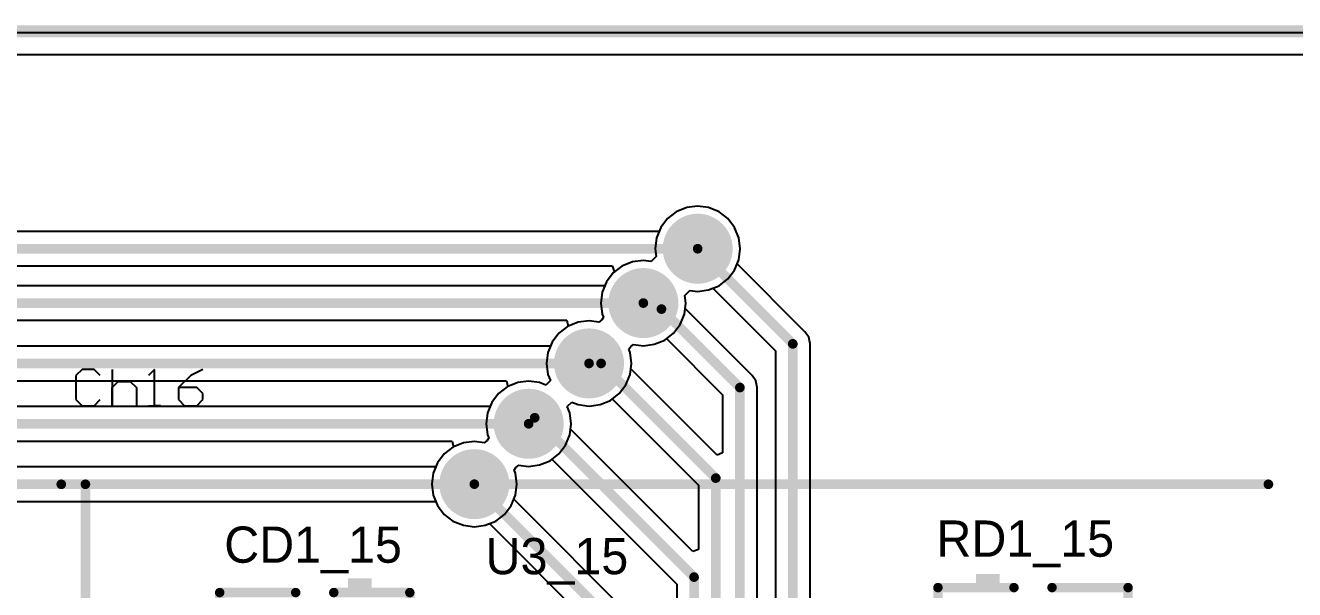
# Model space of a CAD drawing. Header units: millimetres. Extents: x 0.67 to 7.75, y 0.64 to 6.06.
# Drawn here: x 5.978 to 7.03, y 5.588 to 6.055 of the extents above; entities that cross this region are included whole.
import ezdxf

# ---------------------------------------------------------------- set-up
doc = ezdxf.new("R2010")
doc.units = ezdxf.units.MM
doc.header["$MEASUREMENT"] = 0
for name, color, linetype in [('BottomLayer', 5, 'Continuous'), ('BottomSolder', 6, 'Continuous'), ('MultiLayer', 9, 'Continuous'), ('TopLayer', 1, 'Continuous'), ('TopOverlay', 2, 'Continuous'), ('TopPaste', 8, 'Continuous'), ('TopSolder', 216, 'Continuous'), ('ViaHoleLayer', 16, 'Continuous')]:
    doc.layers.add(name, color=color, linetype=linetype)

# ---------------------------------------------------------------- blocks, each defined once
blk = doc.blocks.new('CC2012_0805_380')
at = {"layer": 'TopLayer'}
for points in [[(-0.063, -0.0295), (-0.0118, -0.0295), (-0.063, 0.0295), (-0.0118, 0.0295)], [(0.0118, -0.0295), (0.063, -0.0295), (0.0118, 0.0295), (0.063, 0.0295)]]:
    blk.add_solid(points, dxfattribs=at)
at = {"layer": 'TopOverlay', "const_width": 0.00787}
for points in [[(-0.0787, -0.0453), (-0.0787, 0.0453)], [(-0.0787, 0.0453), (-0.0157, 0.0453)], [(0.0157, 0.0453), (0.0787, 0.0453)], [(0.0787, -0.0453), (0.0787, 0.0453)], [(-0.0787, -0.0453), (-0.0157, -0.0453)], [(0.0157, -0.0453), (0.0787, -0.0453)]]:
    blk.add_lwpolyline(points, dxfattribs=at)
at = {"layer": 'TopOverlay', "const_width": 0.00394}
for points in [[(-0.0807, 0.0453, 1), (-0.0768, 0.0453, 1)], [(-0.0807, 0.0453, 1), (-0.0768, 0.0453, 1)], [(-0.0177, 0.0453, 1), (-0.0138, 0.0453, 1)], [(0.0138, 0.0453, 1), (0.0177, 0.0453, 1)], [(0.0768, 0.0453, 1), (0.0807, 0.0453, 1)], [(0.0768, 0.0453, 1), (0.0807, 0.0453, 1)], [(-0.0807, -0.0453, 1), (-0.0768, -0.0453, 1)], [(-0.0807, -0.0453, 1), (-0.0768, -0.0453, 1)], [(-0.0177, -0.0453, 1), (-0.0138, -0.0453, 1)], [(0.0138, -0.0453, 1), (0.0177, -0.0453, 1)], [(0.0768, -0.0453, 1), (0.0807, -0.0453, 1)], [(0.0768, -0.0453, 1), (0.0807, -0.0453, 1)]]:
    blk.add_lwpolyline(points, format="xyb", close=True, dxfattribs=at)
at = {"layer": 'TopOverlay'}
for points in [[(-0.0473, 0.0488), (-0.0276, 0.0488), (-0.0473, 0.0567), (-0.0276, 0.0567)], [(-0.0472, -0.0571), (-0.0276, -0.0571), (-0.0472, -0.0492), (-0.0276, -0.0492)]]:
    blk.add_solid(points, dxfattribs=at)
at = {"layer": 'TopPaste'}
for points in [[(-0.063, -0.0295), (-0.0118, -0.0295), (-0.063, 0.0295), (-0.0118, 0.0295)], [(0.0118, -0.0295), (0.063, -0.0295), (0.0118, 0.0295), (0.063, 0.0295)]]:
    blk.add_solid(points, dxfattribs=at)
at = {"layer": 'TopSolder'}
for points in [[(-0.067, -0.0335), (-0.0078, -0.0335), (-0.067, 0.0335), (-0.0078, 0.0335)], [(0.0078, -0.0335), (0.067, -0.0335), (0.0078, 0.0335), (0.067, 0.0335)]]:
    blk.add_solid(points, dxfattribs=at)
blk = doc.blocks.new('CC2012_0805_398')
at = {"layer": 'TopLayer'}
for points in [[(-0.063, -0.0295), (-0.0118, -0.0295), (-0.063, 0.0295), (-0.0118, 0.0295)], [(0.0118, -0.0295), (0.063, -0.0295), (0.0118, 0.0295), (0.063, 0.0295)]]:
    blk.add_solid(points, dxfattribs=at)
at = {"layer": 'TopOverlay', "const_width": 0.00787}
for points in [[(-0.0787, 0.0453), (-0.0787, -0.0453)], [(-0.0157, 0.0453), (-0.0787, 0.0453)], [(0.0787, 0.0453), (0.0157, 0.0453)], [(0.0787, 0.0453), (0.0787, -0.0453)], [(-0.0157, -0.0453), (-0.0787, -0.0453)], [(0.0787, -0.0453), (0.0157, -0.0453)]]:
    blk.add_lwpolyline(points, dxfattribs=at)
at = {"layer": 'TopOverlay', "const_width": 0.00394}
for points in [[(-0.0807, 0.0453, 1), (-0.0768, 0.0453, 1)], [(-0.0807, 0.0453, 1), (-0.0768, 0.0453, 1)], [(-0.0177, 0.0453, 1), (-0.0138, 0.0453, 1)], [(0.0138, 0.0453, 1), (0.0177, 0.0453, 1)], [(0.0768, 0.0453, 1), (0.0807, 0.0453, 1)], [(0.0768, 0.0453, 1), (0.0807, 0.0453, 1)], [(-0.0807, -0.0453, 1), (-0.0768, -0.0453, 1)], [(-0.0807, -0.0453, 1), (-0.0768, -0.0453, 1)], [(-0.0177, -0.0453, 1), (-0.0138, -0.0453, 1)], [(0.0138, -0.0453, 1), (0.0177, -0.0453, 1)], [(0.0768, -0.0453, 1), (0.0807, -0.0453, 1)], [(0.0768, -0.0453, 1), (0.0807, -0.0453, 1)]]:
    blk.add_lwpolyline(points, format="xyb", close=True, dxfattribs=at)
at = {"layer": 'TopOverlay'}
for points in [[(-0.0473, 0.0488), (-0.0276, 0.0488), (-0.0473, 0.0567), (-0.0276, 0.0567)], [(-0.0472, -0.0571), (-0.0276, -0.0571), (-0.0472, -0.0492), (-0.0276, -0.0492)]]:
    blk.add_solid(points, dxfattribs=at)
at = {"layer": 'TopPaste'}
for points in [[(-0.063, -0.0295), (-0.0118, -0.0295), (-0.063, 0.0295), (-0.0118, 0.0295)], [(0.0118, -0.0295), (0.063, -0.0295), (0.0118, 0.0295), (0.063, 0.0295)]]:
    blk.add_solid(points, dxfattribs=at)
at = {"layer": 'TopSolder'}
for points in [[(-0.067, -0.0335), (-0.0078, -0.0335), (-0.067, 0.0335), (-0.0078, 0.0335)], [(0.0078, -0.0335), (0.067, -0.0335), (0.0078, 0.0335), (0.067, 0.0335)]]:
    blk.add_solid(points, dxfattribs=at)

msp = doc.modelspace()

# ---------------------------------------------------------------- linework, layer by layer
at = {"layer": 'BottomLayer'}
for p, q in [((0.677, 6.049), (7.738, 6.049)), ((6.5173, 5.9006), (6.51, 5.895)), ((6.5259, 5.9041), (6.5173, 5.9006)), ((6.535, 5.9053), (6.5259, 5.9041)), ((6.5441, 5.9041), (6.535, 5.9053)), ((6.5527, 5.9006), (6.5441, 5.9041)), ((6.56, 5.895), (6.5527, 5.9006)), ((6.51, 5.895), (6.5044, 5.8877)), ((6.5656, 5.8877), (6.56, 5.895)), ((6.503, 5.8843), (5.572, 5.8843)), ((6.5044, 5.8877), (6.503, 5.8843)), ((6.5691, 5.8791), (6.5656, 5.8877)), ((6.5703, 5.87), (6.5691, 5.8791)), ((6.5691, 5.8609), (6.5703, 5.87)), ((6.5656, 5.8523), (6.5691, 5.8609)), ((5.572, 5.8557), (6.4643, 5.8557)), ((6.465, 5.85), (6.4594, 5.8427)), ((6.4643, 5.8557), (6.466, 5.8507)), ((6.466, 5.8507), (6.465, 5.85)), ((6.56, 5.845), (6.5656, 5.8523)), ((6.458, 5.8393), (5.5657, 5.8393)), ((6.4594, 5.8427), (6.458, 5.8393)), ((6.5245, 5.8314), (6.5286, 5.8355)), ((6.5286, 5.8355), (6.5287, 5.8355)), ((6.5287, 5.8355), (6.535, 5.8347)), ((6.535, 5.8347), (6.5441, 5.8359)), ((6.5441, 5.8359), (6.5527, 5.8394)), ((6.5527, 5.8394), (6.56, 5.845)), ((6.5241, 5.8159), (6.5253, 5.825)), ((6.5245, 5.8313), (6.5245, 5.8314)), ((6.5253, 5.825), (6.5245, 5.8313)), ((6.5206, 5.8073), (6.5241, 5.8159)), ((5.5193, 5.8107), (6.4267, 5.8107)), ((6.4273, 5.8056), (6.42, 5.8)), ((6.4267, 5.8107), (6.4277, 5.8057)), ((6.4277, 5.8057), (6.4273, 5.8056)), ((6.515, 5.8), (6.5206, 5.8073)), ((6.42, 5.8), (6.4144, 5.7927)), ((6.4991, 5.7909), (6.5077, 5.7944)), ((6.5077, 5.7944), (6.515, 5.8)), ((6.413, 5.7893), (5.472, 5.7893)), ((6.4144, 5.7927), (6.413, 5.7893)), ((6.4781, 5.7867), (6.4795, 5.7889)), ((6.4791, 5.7841), (6.4781, 5.7867)), ((6.4803, 5.775), (6.4791, 5.7841)), ((6.4795, 5.7889), (6.4818, 5.7908)), ((6.4818, 5.7908), (6.49, 5.7897)), ((6.49, 5.7897), (6.4991, 5.7909)), ((6.4791, 5.7659), (6.4803, 5.775)), ((6.4756, 5.7573), (6.4791, 5.7659)), ((5.472, 5.7607), (6.3767, 5.7607)), ((6.3773, 5.7556), (6.37, 5.75)), ((6.3767, 5.7607), (6.3777, 5.7557)), ((6.3777, 5.7557), (6.3773, 5.7556)), ((6.47, 5.75), (6.4756, 5.7573)), ((6.3644, 5.7427), (6.363, 5.7393)), ((6.37, 5.75), (6.3644, 5.7427)), ((6.427, 5.7392), (6.4308, 5.743)), ((6.4308, 5.743), (6.4359, 5.7409)), ((6.4359, 5.7409), (6.445, 5.7397)), ((6.445, 5.7397), (6.4541, 5.7409)), ((6.4541, 5.7409), (6.4627, 5.7444)), ((6.4627, 5.7444), (6.47, 5.75)), ((6.363, 5.7393), (5.4583, 5.7393)), ((6.4291, 5.7341), (6.427, 5.7392)), ((6.4303, 5.725), (6.4291, 5.7341)), ((6.4291, 5.7159), (6.4303, 5.725)), ((5.422, 5.7107), (6.3317, 5.7107)), ((6.3317, 5.7107), (6.3327, 5.7057)), ((6.4256, 5.7073), (6.4291, 5.7159)), ((6.325, 5.7), (6.3194, 5.6927)), ((6.3323, 5.7056), (6.325, 5.7)), ((6.3327, 5.7057), (6.3323, 5.7056)), ((6.4127, 5.6944), (6.42, 5.7)), ((6.42, 5.7), (6.4256, 5.7073)), ((6.318, 5.6893), (5.4083, 5.6893)), ((6.3194, 5.6927), (6.318, 5.6893)), ((6.3831, 5.6867), (6.3845, 5.6889)), ((6.3845, 5.6889), (6.3868, 5.6908)), ((6.3868, 5.6908), (6.395, 5.6897)), ((6.395, 5.6897), (6.4041, 5.6909)), ((6.4041, 5.6909), (6.4127, 5.6944)), ((6.3841, 5.6841), (6.3831, 5.6867)), ((6.3853, 5.675), (6.3841, 5.6841)), ((6.3841, 5.6659), (6.3853, 5.675)), ((5.367, 5.6607), (6.318, 5.6607)), ((6.318, 5.6607), (6.3194, 5.6573)), ((6.3194, 5.6573), (6.325, 5.65)), ((6.375, 5.65), (6.3806, 5.6573)), ((6.3806, 5.6573), (6.3841, 5.6659)), ((6.325, 5.65), (6.3323, 5.6444)), ((6.3677, 5.6444), (6.375, 5.65)), ((6.3323, 5.6444), (6.3409, 5.6409)), ((6.3409, 5.6409), (6.35, 5.6397)), ((6.35, 5.6397), (6.3591, 5.6409)), ((6.3591, 5.6409), (6.3677, 5.6444))]:
    msp.add_line(p, q, dxfattribs=at)
for points, const_width in [([(6.5225, 5.87, 1), (6.5475, 5.87, 1)], 0.025), ([(6.533, 5.87, 1), (6.537, 5.87, 1)], 0.004), ([(6.4775, 5.825, 1), (6.5025, 5.825, 1)], 0.025), ([(6.488, 5.825, 1), (6.492, 5.825, 1)], 0.004), ([(6.4325, 5.775, 1), (6.4575, 5.775, 1)], 0.025), ([(6.443, 5.775, 1), (6.447, 5.775, 1)], 0.004), ([(6.3825, 5.725, 1), (6.4075, 5.725, 1)], 0.025), ([(6.393, 5.725, 1), (6.397, 5.725, 1)], 0.004), ([(6.3375, 5.675, 1), (6.3625, 5.675, 1)], 0.025), ([(6.348, 5.675, 1), (6.352, 5.675, 1)], 0.004)]:
    msp.add_lwpolyline(points, format="xyb", close=True, dxfattribs=dict(at, const_width=const_width))
at = {"layer": 'BottomLayer', "const_width": 0.008}
for points in [[(5.54, 5.87), (6.535, 5.87)], [(4.495, 5.825), (6.49, 5.825)], [(5.44, 5.775), (6.445, 5.775)], [(5.39, 5.725), (6.395, 5.725)], [(5.335, 5.675), (6.35, 5.675)]]:
    msp.add_lwpolyline(points, dxfattribs=at)
at = {"layer": 'BottomSolder', "const_width": 0.029}
for points in [[(6.5205, 5.87, 1), (6.5495, 5.87, 1)], [(6.4755, 5.825, 1), (6.5045, 5.825, 1)], [(6.4305, 5.775, 1), (6.4595, 5.775, 1)], [(6.3805, 5.725, 1), (6.4095, 5.725, 1)], [(6.3355, 5.675, 1), (6.3645, 5.675, 1)]]:
    msp.add_lwpolyline(points, format="xyb", close=True, dxfattribs=at)
at = {"layer": 'MultiLayer', "const_width": 0.025}
for points in [[(6.5225, 5.87, 1), (6.5475, 5.87, 1)], [(6.4775, 5.825, 1), (6.5025, 5.825, 1)], [(6.4325, 5.775, 1), (6.4575, 5.775, 1)], [(6.3825, 5.725, 1), (6.4075, 5.725, 1)], [(6.3375, 5.675, 1), (6.3625, 5.675, 1)]]:
    msp.add_lwpolyline(points, format="xyb", close=True, dxfattribs=at)
at = {"layer": 'TopLayer'}
for p, q in [((0.691, 6.031), (7.737, 6.031)), ((6.5173, 5.9006), (6.51, 5.895)), ((6.5259, 5.9041), (6.5173, 5.9006)), ((6.535, 5.9053), (6.5259, 5.9041)), ((6.5441, 5.9041), (6.535, 5.9053)), ((6.5527, 5.9006), (6.5441, 5.9041)), ((6.56, 5.895), (6.5527, 5.9006)), ((6.51, 5.895), (6.5044, 5.8877)), ((6.5656, 5.8877), (6.56, 5.895)), ((6.5009, 5.8791), (6.4997, 5.87)), ((6.5044, 5.8877), (6.5009, 5.8791)), ((6.5691, 5.8791), (6.5656, 5.8877)), ((6.5703, 5.87), (6.5691, 5.8791)), ((6.4997, 5.87), (6.5005, 5.8637)), ((6.5691, 5.8609), (6.5703, 5.87)), ((6.4809, 5.8591), (6.4723, 5.8556)), ((6.49, 5.8603), (6.4809, 5.8591)), ((6.4963, 5.8595), (6.49, 5.8603)), ((6.4964, 5.8595), (6.4963, 5.8595)), ((6.5005, 5.8636), (6.4964, 5.8595)), ((6.5005, 5.8637), (6.5005, 5.8636)), ((6.5677, 5.8575), (6.5691, 5.8609)), ((6.6239, 5.8013), (6.5677, 5.8575)), ((6.465, 5.85), (6.4594, 5.8427)), ((6.4723, 5.8556), (6.465, 5.85)), ((6.4594, 5.8427), (6.4559, 5.8341)), ((6.5245, 5.8314), (6.5286, 5.8355)), ((6.5286, 5.8355), (6.5287, 5.8355)), ((6.5287, 5.8355), (6.535, 5.8347)), ((6.535, 5.8347), (6.5441, 5.8359)), ((6.5441, 5.8359), (6.5475, 5.8373)), ((6.5475, 5.8373), (6.5995, 5.7853)), ((6.4559, 5.8341), (6.4547, 5.825)), ((6.4547, 5.825), (6.4559, 5.8159)), ((6.5245, 5.8313), (6.5245, 5.8314)), ((6.5253, 5.825), (6.5245, 5.8313)), ((6.5247, 5.8205), (6.5253, 5.825)), ((6.4559, 5.8159), (6.4569, 5.8133)), ((6.5801, 5.7651), (6.5247, 5.8205)), ((6.4273, 5.8056), (6.42, 5.8)), ((6.4359, 5.8091), (6.4273, 5.8056)), ((6.445, 5.8103), (6.4359, 5.8091)), ((6.4532, 5.8092), (6.445, 5.8103)), ((6.4555, 5.8111), (6.4532, 5.8092)), ((6.4569, 5.8133), (6.4555, 5.8111)), ((6.42, 5.8), (6.4144, 5.7927)), ((6.4991, 5.7909), (6.5077, 5.7944)), ((6.5077, 5.7944), (6.5092, 5.7956)), ((6.5092, 5.7956), (6.5557, 5.7491)), ((6.627, 5.7967), (6.6239, 5.8013)), ((6.6239, 5.8013), (6.6239, 5.8013)), ((6.6281, 5.7912), (6.627, 5.7967)), ((6.4109, 5.7841), (6.4097, 5.775)), ((6.4144, 5.7927), (6.4109, 5.7841)), ((6.4781, 5.7867), (6.4795, 5.7889)), ((6.4791, 5.7841), (6.4781, 5.7867)), ((6.4803, 5.775), (6.4791, 5.7841)), ((6.4795, 5.7889), (6.4818, 5.7908)), ((6.4818, 5.7908), (6.49, 5.7897)), ((6.49, 5.7897), (6.4991, 5.7909)), ((6.5995, 5.7853), (6.5995, 5.5337)), ((6.6281, 5.5337), (6.6281, 5.7912)), ((6.4097, 5.775), (6.4109, 5.7659)), ((6.4797, 5.7705), (6.4803, 5.775)), ((6.4109, 5.7659), (6.413, 5.7608)), ((6.5511, 5.6991), (6.4797, 5.7705)), ((6.5832, 5.7605), (6.5801, 5.7651)), ((6.5801, 5.7651), (6.5801, 5.7651)), ((6.3773, 5.7556), (6.37, 5.75)), ((6.3859, 5.7591), (6.3773, 5.7556)), ((6.395, 5.7603), (6.3859, 5.7591)), ((6.4041, 5.7591), (6.395, 5.7603)), ((6.4092, 5.757), (6.4041, 5.7591)), ((6.413, 5.7608), (6.4092, 5.757)), ((6.5843, 5.755), (6.5832, 5.7605)), ((6.5843, 5.5337), (6.5843, 5.755)), ((6.5843, 5.755), (6.5843, 5.755)), ((6.3644, 5.7427), (6.3609, 5.7341)), ((6.37, 5.75), (6.3644, 5.7427)), ((6.427, 5.7392), (6.4308, 5.743)), ((6.4308, 5.743), (6.4359, 5.7409)), ((6.4359, 5.7409), (6.445, 5.7397)), ((6.445, 5.7397), (6.4541, 5.7409)), ((6.4541, 5.7409), (6.4627, 5.7444)), ((6.4627, 5.7444), (6.4642, 5.7456)), ((6.4642, 5.7456), (6.5357, 5.6741)), ((6.5557, 5.7491), (6.5557, 5.701)), ((6.3609, 5.7341), (6.3597, 5.725)), ((6.4291, 5.7341), (6.427, 5.7392)), ((6.4303, 5.725), (6.4291, 5.7341)), ((6.3597, 5.725), (6.3609, 5.7159)), ((6.4297, 5.7205), (6.4303, 5.725)), ((6.5311, 5.6191), (6.4297, 5.7205)), ((6.35, 5.7103), (6.3409, 5.7091)), ((6.3582, 5.7092), (6.35, 5.7103)), ((6.3605, 5.7111), (6.3582, 5.7092)), ((6.3619, 5.7133), (6.3605, 5.7111)), ((6.3609, 5.7159), (6.3619, 5.7133)), ((6.325, 5.7), (6.3194, 5.6927)), ((6.3323, 5.7056), (6.325, 5.7)), ((6.3409, 5.7091), (6.3323, 5.7056)), ((6.5557, 5.701), (6.5511, 5.6991)), ((6.3194, 5.6927), (6.3159, 5.6841)), ((6.3831, 5.6867), (6.3845, 5.6889)), ((6.3845, 5.6889), (6.3868, 5.6908)), ((6.3868, 5.6908), (6.395, 5.6897)), ((6.395, 5.6897), (6.4041, 5.6909)), ((6.4041, 5.6909), (6.4127, 5.6944)), ((6.4127, 5.6944), (6.4142, 5.6956)), ((6.4142, 5.6956), (6.5177, 5.5921)), ((6.3159, 5.6841), (6.3147, 5.675)), ((6.3841, 5.6841), (6.3831, 5.6867)), ((6.3853, 5.675), (6.3841, 5.6841)), ((6.3147, 5.675), (6.3159, 5.6659)), ((6.3841, 5.6659), (6.3853, 5.675)), ((6.5357, 5.6741), (6.5357, 5.621)), ((6.3159, 5.6659), (6.3194, 5.6573)), ((6.3194, 5.6573), (6.325, 5.65)), ((6.3827, 5.6625), (6.3841, 5.6659)), ((6.5131, 5.5321), (6.3827, 5.6625)), ((6.325, 5.65), (6.3323, 5.6444)), ((6.3323, 5.6444), (6.3409, 5.6409)), ((6.3409, 5.6409), (6.35, 5.6397)), ((6.35, 5.6397), (6.3591, 5.6409)), ((6.3591, 5.6409), (6.3625, 5.6423)), ((6.3625, 5.6423), (6.4997, 5.5051)), ((6.5357, 5.621), (6.5311, 5.6191)), ((6.5177, 5.5921), (6.5177, 5.534))]:
    msp.add_line(p, q, dxfattribs=at)
for points, const_width in [([(6.5225, 5.87, 1), (6.5475, 5.87, 1)], 0.025), ([(6.533, 5.87, 1), (6.537, 5.87, 1)], 0.004), ([(6.4775, 5.825, 1), (6.5025, 5.825, 1)], 0.025), ([(6.503, 5.82, 1), (6.507, 5.82, 1)], 0.004), ([(6.4325, 5.775, 1), (6.4575, 5.775, 1)], 0.025), ([(6.6118, 5.7912, 1), (6.6158, 5.7912, 1)], 0.004), ([(6.6118, 5.7912, 1), (6.6158, 5.7912, 1)], 0.004), ([(6.453, 5.775, 1), (6.457, 5.775, 1)], 0.004), ([(6.568, 5.755, 1), (6.572, 5.755, 1)], 0.004), ([(6.568, 5.755, 1), (6.572, 5.755, 1)], 0.004), ([(6.3825, 5.725, 1), (6.4075, 5.725, 1)], 0.025), ([(6.398, 5.73, 1), (6.402, 5.73, 1)], 0.004), ([(6.3375, 5.675, 1), (6.3625, 5.675, 1)], 0.025), ([(6.348, 5.675, 1), (6.352, 5.675, 1)], 0.004), ([(6.548, 5.68, 1), (6.552, 5.68, 1)], 0.004), ([(6.548, 5.68, 1), (6.552, 5.68, 1)], 0.004), ([(6.53, 5.598, 1), (6.534, 5.598, 1)], 0.004), ([(6.53, 5.598, 1), (6.534, 5.598, 1)], 0.004)]:
    msp.add_lwpolyline(points, format="xyb", close=True, dxfattribs=dict(at, const_width=const_width))
at = {"layer": 'TopLayer', "const_width": 0.008}
for points in [[(6.535, 5.87), (6.6138, 5.7912)], [(6.505, 5.82), (6.57, 5.755)], [(6.6138, 5.5167), (6.6138, 5.7912)], [(6.455, 5.775), (6.55, 5.68)], [(6.57, 5.5047), (6.57, 5.755)], [(6.4, 5.73), (6.532, 5.598)], [(6.35, 5.675), (6.514, 5.511)], [(6.55, 5.4991), (6.55, 5.68)], [(6.532, 5.4915), (6.532, 5.598)]]:
    msp.add_lwpolyline(points, dxfattribs=at)
at = {"layer": 'TopOverlay'}
for p, q in [((6.025, 5.77), (6.02, 5.765)), ((6.02, 5.765), (6.02, 5.745)), ((6.035, 5.77), (6.025, 5.77)), ((6.04, 5.765), (6.035, 5.77)), ((6.05, 5.77), (6.05, 5.74)), ((6.085, 5.77), (6.08, 5.765)), ((6.085, 5.74), (6.085, 5.77)), ((6.115, 5.765), (6.105, 5.755)), ((6.125, 5.77), (6.115, 5.765)), ((6.05, 5.755), (6.055, 5.76)), ((6.05, 5.74), (6.05, 5.755)), ((6.055, 5.76), (6.065, 5.76)), ((6.065, 5.76), (6.07, 5.755)), ((6.07, 5.755), (6.07, 5.74)), ((6.105, 5.755), (6.105, 5.745)), ((6.12, 5.755), (6.105, 5.755)), ((6.125, 5.75), (6.12, 5.755)), ((6.02, 5.745), (6.025, 5.74)), ((6.035, 5.74), (6.04, 5.745)), ((6.105, 5.745), (6.11, 5.74)), ((6.12, 5.74), (6.125, 5.745)), ((6.125, 5.745), (6.125, 5.75)), ((6.025, 5.74), (6.035, 5.74)), ((6.08, 5.74), (6.09, 5.74)), ((6.09, 5.74), (6.085, 5.74)), ((6.11, 5.74), (6.12, 5.74))]:
    msp.add_line(p, q, dxfattribs=at)
for points, const_width in [([(0.67, 6.05), (7.57, 6.05)], 0.01), ([(5.0278, 5.6749), (6.0078, 5.6749)], 0.008), ([(6.0278, 5.6749), (7.0078, 5.6749)], 0.008), ([(6.0278, 4.2699), (6.0278, 5.6749)], 0.008)]:
    msp.add_lwpolyline(points, dxfattribs=dict(at, const_width=const_width))
at = {"layer": 'TopOverlay', "const_width": 0.004}
for points in [[(6.0058, 5.6749, 1), (6.0098, 5.6749, 1)], [(6.0258, 5.6749, 1), (6.0298, 5.6749, 1)], [(6.0258, 5.6749, 1), (6.0298, 5.6749, 1)], [(7.0058, 5.6749, 1), (7.0098, 5.6749, 1)]]:
    msp.add_lwpolyline(points, format="xyb", close=True, dxfattribs=at)
at = {"layer": 'TopSolder', "const_width": 0.029}
for points in [[(6.5205, 5.87, 1), (6.5495, 5.87, 1)], [(6.4755, 5.825, 1), (6.5045, 5.825, 1)], [(6.4305, 5.775, 1), (6.4595, 5.775, 1)], [(6.3805, 5.725, 1), (6.4095, 5.725, 1)], [(6.3355, 5.675, 1), (6.3645, 5.675, 1)]]:
    msp.add_lwpolyline(points, format="xyb", close=True, dxfattribs=at)
at = {"layer": 'ViaHoleLayer', "const_width": 0.014}
for points in [[(6.528, 5.87, 1), (6.542, 5.87, 1)], [(6.483, 5.825, 1), (6.497, 5.825, 1)], [(6.438, 5.775, 1), (6.452, 5.775, 1)], [(6.388, 5.725, 1), (6.402, 5.725, 1)], [(6.343, 5.675, 1), (6.357, 5.675, 1)]]:
    msp.add_lwpolyline(points, format="xyb", close=True, dxfattribs=at)

# ---------------------------------------------------------------- block references
for name, p, rotation in [('CC2012_0805_398', (6.2178, 5.5399), 180), ('CC2012_0805_380', (6.8128, 5.544), 360)]:
    msp.add_blockref(name, p, dxfattribs=dict(rotation=rotation))

# ---------------------------------------------------------------- texts
at = {"layer": 'TopOverlay'}
for s, p in [('CD1_15', (6.1428, 5.6099)), ('RD1_15', (6.7328, 5.6149)), ('U3_15', (6.3593, 5.6004))]:
    msp.add_text(s, height=0.03, dxfattribs=at).set_placement(p)

doc.saveas('drawing.dxf')
